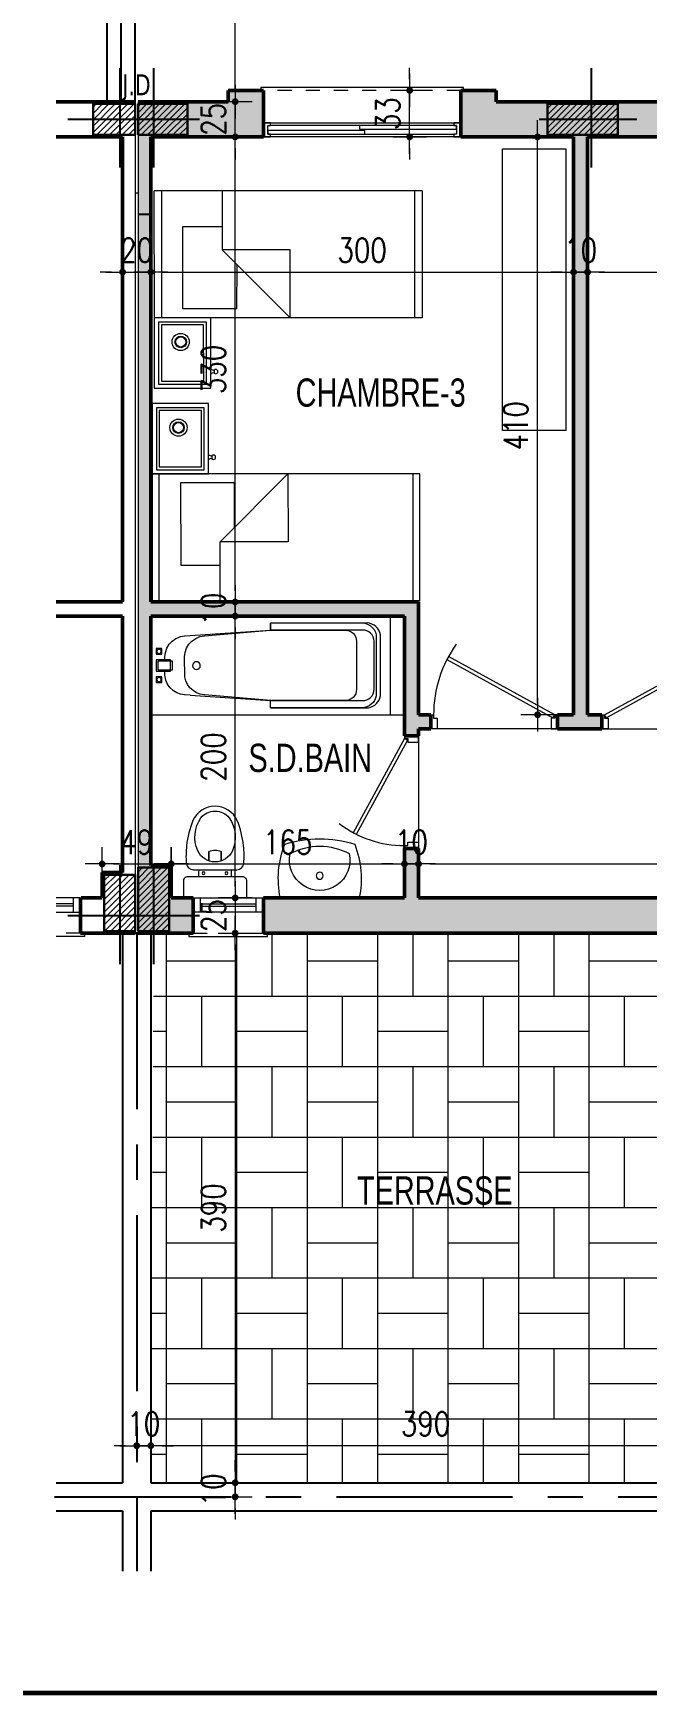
# Model space of a CAD drawing. Header units: millimetres. Extents: x 906 to 2482, y -1313 to -637.
# Drawn here: x 2034.55 to 2038.91, y -1313.44 to -1301.67 of the extents above; entities that cross this region are included whole.
import ezdxf

# ---------------------------------------------------------------- set-up
doc = ezdxf.new("R2010")
doc.units = ezdxf.units.MM
for name, pattern in [('AXES', [2, 1.25, -0.25, 0.25, -0.25]), ('CONTINU', [0]), ('HIDDEN', [0.375, 0.25, -0.125])]:
    doc.linetypes.add(name, pattern=pattern)
doc.layers.get('DEFPOINTS').update_dxf_attribs({"color": 255, "lineweight": 13})
for name, color, linetype, lineweight in [('A-signe', 7, 'Continuous', 9), ('APPUITS', 7, 'Continuous', 18), ('DIM.', 4, 'Continuous', 25), ('Extracteur cuisine 300m3', 7, 'Continuous', 20), ('interrompu', 7, 'HIDDEN', 15), ('MENUISERIE', 7, 'Continuous', 13), ('MUR 0.2', 7, 'Continuous', 20), ('MUR 0.25', 7, 'Continuous', 25), ('MUR 0.5', 7, 'Continuous', 50), ('mur-fort', 7, 'Continuous', 60), ('POTEAUX ARCH', 7, 'Continuous', 30), ('POTEAUX HACHURE', 7, 'Continuous', 15), ('SANITAIRE', 7, 'Continuous', 15), ('TEXTE', 7, 'Continuous', 20)]:
    doc.layers.add(name, color=color, linetype=linetype, lineweight=lineweight)
doc.layers.add('AXE', color=7, linetype='AXES')
doc.layers.add('HATCH', color=7, linetype='Continuous', lineweight=5, true_color=0xbababa)
doc.layers.add('MEUBLE', color=7, linetype='Continuous', lineweight=15, true_color=0x6a4f34)
doc.layers.add('TEINTE 3', color=7, linetype='Continuous', true_color=0x175aab)
doc.styles.add('atef', font='romans.shx', dxfattribs={"width": 0.8})
doc.styles.add('COTE', font='verdana.ttf', dxfattribs={"width": 0.7})
doc.styles.add('STYLE4', font='swisscl.ttf')
doc.dimstyles.new('COTEXT', dxfattribs={"dimscale": 0, "dimtxt": 0.17, "dimasz": 0.08, "dimexe": 0.015, "dimexo": 0.015, "dimgap": 0.07, "dimtad": 1, "dimdec": 0, "dimlfac": 100, "dimzin": 0, "dimdsep": 46, "dimtxsty": 'atef', "dimblk": 'SIG2', "dimcen": 0.15, "dimse1": 1, "dimse2": 1, "dimclrd": 256, "dimclre": 6, "dimclrt": 2, "dimadec": 0, "dimazin": 0, "dimtfac": 0.5, "dimtdec": 0, "dimtix": 1, "dimtmove": 2, "dimatfit": 1, "dimldrblk": 'SIG2', "dimfxl": 0.18, "dimtolj": 1, "dimtzin": 0, "dimlwd": 18, "dimarcsym": 0})
pattern_1 = [(45, (915.73102, -412.287676), (-0.0224506403, 0.0224506403), [])]
pattern_2 = [(45, (915.73102, -412.287687), (-0.0224506403, 0.0224506403), [])]

# ---------------------------------------------------------------- blocks, each defined once
blk = doc.blocks.new('A$C4AA77CC6')
at = {"linetype": 'ByBlock'}
for p, q in [((1.123, 2.065), (0, 0.532)), ((1.093, 2.024), (1.819, 1.492)), ((1.849, 1.533), (1.123, 2.065)), ((1.849, 1.533), (0.726, 0)), ((0.57, 1.31), (0.96, 1.025)), ((0.674, 0.636), (0.57, 1.31)), ((0.396, 0.966), (0.171, 0.658)), ((0.653, 0.778), (0.396, 0.966)), ((0.96, 1.025), (0.674, 0.636)), ((0.171, 0.658), (0.643, 0.313)), ((1.011, 0.389), (0.674, 0.636)), ((0, 0.532), (0.726, 0)), ((0.756, 0.041), (0.03, 0.573)), ((0.643, 0.313), (0.808, 0.538))]:
    blk.add_line(p, q, dxfattribs=at)
blk = doc.blocks.new('L.MAIN 56-46')
at = {"layer": 'SANITAIRE', "linetype": 'Continuous'}
blk.add_line((0, 0), (0, 0.56), dxfattribs=at)
blk.add_circle((-0.157, 0.28), 0.025, dxfattribs=at)
for centre, radius, start, end in [((0.39, 0.28), 0.81, 162.1661, 197.8338), ((-0.136, -0.105), 0.679, 78.4082, 111.1055), ((0.079, 0.28), 0.446, 151.9275, 208.0725), ((-0.268, 0.28), 0.215, 257.3196, 102.6804), ((-0.136, 0.66), 0.674, 248.7374, 281.6753)]:
    blk.add_arc(centre, radius, start, end, dxfattribs=at)
blk = doc.blocks.new('BAIGNOIR 0.70-1.70')
at = {"layer": 'SANITAIRE'}
for p, q in [((0.138, 0.279), (0.101, 0.85)), ((0.562, 0.279), (0.6, 0.85))]:
    blk.add_line(p, q, dxfattribs=at)
for points in [[(0, 1.7), (0.7, 1.7), (0.7, 0), (0, 0)], [(0.6, 1.39), (0.595, 1.408), (0.588, 1.423), (0.578, 1.435), (0.566, 1.446), (0.551, 1.454), (0.536, 1.458), (0.52, 1.46), (0.18, 1.46), (0.164, 1.458), (0.149, 1.454), (0.134, 1.446), (0.122, 1.435), (0.112, 1.423), (0.105, 1.408), (0.101, 1.392), (0.101, 0.85), (0.141, 0.38), (0.145, 0.351), (0.155, 0.324), (0.171, 0.3), (0.19, 0.278), (0.214, 0.261), (0.24, 0.249), (0.268, 0.242), (0.41, 0.24), (0.442, 0.244), (0.472, 0.254), (0.5, 0.27), (0.523, 0.292), (0.541, 0.319), (0.554, 0.348), (0.559, 0.38), (0.6, 0.85)], [(0.389, 0.039), (0.309, 0.039), (0.309, 0.139), (0.389, 0.139)], [(0.379, 0.049), (0.319, 0.049), (0.319, 0.153), (0.379, 0.153)], [(0.269, 0.039), (0.229, 0.039), (0.229, 0.079), (0.269, 0.079)], [(0.469, 0.039), (0.429, 0.039), (0.429, 0.079), (0.469, 0.079)]]:
    blk.add_lwpolyline(points, close=True, dxfattribs=at)
for points in [[(0.05, 0.85), (0.05, 1.546, -0.315661), (0.134, 1.63), (0.566, 1.63, -0.356924), (0.651, 1.535), (0.65, 0.85), (0.6, 0.85)], [(0.145, 0.212, 0.002879), (0.146, 0.211), (0.155, 0.185, 0.002875), (0.156, 0.184), (0.17, 0.16, 0.001962), (0.171, 0.159), (0.19, 0.138, 0.167547), (0.281, 0.1), (0.309, 0.1), (0.309, 0.139), (0.389, 0.139), (0.389, 0.1), (0.41, 0.1), (0.442, 0.104), (0.472, 0.114), (0.5, 0.13), (0.523, 0.152), (0.541, 0.178, 0.004777), (0.542, 0.18), (0.552, 0.205, 0.012058), (0.554, 0.212)]]:
    blk.add_lwpolyline(points, format="xyb", dxfattribs=at)
at = {"layer": 'SANITAIRE', "elevation": 0.001}
blk.add_lwpolyline([(0.102, 1.518), (0.106, 1.533), (0.113, 1.548), (0.123, 1.56), (0.135, 1.571), (0.149, 1.579), (0.165, 1.583), (0.181, 1.585), (0.521, 1.585), (0.537, 1.583), (0.552, 1.579), (0.566, 1.571), (0.578, 1.56), (0.588, 1.548), (0.595, 1.533), (0.6, 1.518), (0.6, 0.85), (0.65, 0.85), (0.651, 1.5), (0.649, 1.52), (0.643, 1.539), (0.633, 1.557), (0.62, 1.572), (0.604, 1.585), (0.586, 1.594), (0.566, 1.599), (0.135, 1.599), (0.118, 1.594), (0.101, 1.587), (0.087, 1.577), (0.074, 1.564), (0.064, 1.549), (0.056, 1.533), (0.05, 1.508), (0.05, 0.85), (0.101, 0.85)], close=True, dxfattribs=at)
at = {"layer": 'SANITAIRE'}
for points in [[(0.05, 0.85), (0.101, 0.85)], [(0.138, 0.279), (0.14, 0.245)], [(0.14, 0.245), (0.141, 0.24), (0.145, 0.212)], [(0.554, 0.212), (0.559, 0.24), (0.56, 0.245)], [(0.56, 0.245), (0.562, 0.279)]]:
    blk.add_lwpolyline(points, dxfattribs=at)
for centre, radius in [((0.349, 0.324), 0.0274), ((0.249, 0.059), 0.015), ((0.449, 0.059), 0.015)]:
    blk.add_circle(centre, radius, dxfattribs=at)
blk = doc.blocks.new('CUVETTE -2')
at = {"layer": 'SANITAIRE'}
for p, q in [((0.109, 0.15), (0.109, 0.2)), ((0.341, 0.15), (0.341, 0.2))]:
    blk.add_line(p, q, dxfattribs=at)
at = {"layer": 'SANITAIRE', "flags": 128}
for points in [[(0.068, 0.55, -0.290899), (0.225, 0.65)], [(0.225, 0.615, 0.251168), (0.125, 0.568)], [(0.225, 0.65, -0.290899), (0.382, 0.55)], [(0.325, 0.568, 0.251168), (0.225, 0.615)], [(0.023, 0.37, -0.068521), (0.068, 0.55)], [(0.125, 0.568, 0.259575), (0.102, 0.335)], [(0.348, 0.335, 0.259575), (0.325, 0.568)], [(0.382, 0.55, -0.068521), (0.427, 0.37)], [(0.021, 0.246, -0.05039), (0.023, 0.37)], [(0.427, 0.37, -0.05039), (0.429, 0.246)], [(0.379, 0.2), (0.071, 0.2, -0.39005), (0.021, 0.246)], [(0.102, 0.335, 0.300692), (0.225, 0.256)], [(0.225, 0.256, 0.300692), (0.348, 0.335)], [(0.429, 0.246, -0.39005), (0.379, 0.2)], [(0.45, 0), (0, 0), (0, 0.12, -0.414214), (0.03, 0.15)], [(0.03, 0.15), (0.42, 0.15, -0.414214), (0.45, 0.12)]]:
    blk.add_lwpolyline(points, format="xyb", dxfattribs=at)
at = {"layer": 'SANITAIRE'}
for points in [[(0.182, 0.329), (0.182, 0.329), (0.182, 0.262), (0.182, 0.262)], [(0.268, 0.329), (0.268, 0.329), (0.268, 0.262), (0.268, 0.262)]]:
    blk.add_lwpolyline(points, close=True, dxfattribs=at)
at = {"layer": 'SANITAIRE', "flags": 128}
blk.add_lwpolyline([(0.45, 0.12), (0.45, 0)], dxfattribs=at)
at = {"layer": 'SANITAIRE'}
for centre in [(0.143, 0.175), (0.307, 0.175)]:
    blk.add_circle(centre, 0.00977, dxfattribs=at)
blk.add_arc((0.225, 0.246), 0.0937, 62.6078, 117.3922, dxfattribs=at)
blk = doc.blocks.new('PORTE 0.90')
at = {"layer": 'MENUISERIE'}
for points in [[(-0.786, 0.391), (-0.033, -0.022), (-0.02, 0), (-0.774, 0.413)], [(-0.9, 0), (-0.88, 0), (-0.88, -0.025), (-0.855, -0.025), (-0.855, -0.1), (-0.9, -0.1)], [(0, 0), (-0.02, 0), (-0.02, -0.025), (-0.045, -0.025), (-0.045, -0.1), (0, -0.1)]]:
    blk.add_lwpolyline(points, dxfattribs=at)
blk.add_arc((-0.02, 0), 0.86, 144.3645, 180, dxfattribs=at)
blk = doc.blocks.new('P - 0.80')
at = {"layer": 'MENUISERIE'}
for points in [[(-0.699, 0.341), (-0.033, -0.022), (-0.02, 0), (-0.688, 0.363)], [(-0.8, 0), (-0.78, 0), (-0.78, -0.025), (-0.755, -0.025), (-0.755, -0.1), (-0.8, -0.1)], [(0, 0), (-0.02, 0), (-0.02, -0.025), (-0.045, -0.025), (-0.045, -0.1), (0, -0.1)]]:
    blk.add_lwpolyline(points, dxfattribs=at)
blk.add_arc((-0.02, 0), 0.76, 142.5454, 180, dxfattribs=at)
blk = doc.blocks.new('SIG2')
at = {"layer": 'A-signe'}
for p, q in [((0, 1.5), (0, 0.5)), ((-1.5, 0), (-0.5, 0)), ((-0.5, 0), (0.5, 0)), ((0, 0.5), (0, -0.5)), ((0.5, 0), (1.5, 0)), ((0, -0.5), (0, -1.5))]:
    blk.add_line(p, q, dxfattribs=at)
at = {"layer": 'A-signe', "const_width": 0.3}
blk.add_lwpolyline([(-0.15, 0, 1), (0.15, 0, 1)], format="xyb", close=True, dxfattribs=at)
blk = doc.blocks.new('*D389')
at = {"layer": 'DEFPOINTS', "color": 0, "transparency": 16777216}
for p in [(2035.189, -1302.403), (2035.389, -1302.403), (2035.389, -1303.362)]:
    blk.add_point(p, dxfattribs=at)
at = {"layer": 'DIM.', "lineweight": 18, "transparency": 16777216}
for p, q in [((2035.109, -1303.362), (2035.029, -1303.362)), ((2035.189, -1303.362), (2035.389, -1303.362)), ((2035.469, -1303.362), (2035.549, -1303.362))]:
    blk.add_line(p, q, dxfattribs=at)
at = {"layer": 'DIM.', "lineweight": 18, "transparency": 16777216, "xscale": 0.08, "yscale": 0.08, "zscale": 0.08}
blk.add_blockref('SIG2', (2035.189, -1303.362), dxfattribs=at)
at = {"layer": 'DIM.', "lineweight": 18, "transparency": 16777216, "xscale": 0.08, "yscale": 0.08, "zscale": 0.08, "rotation": 180}
blk.add_blockref('SIG2', (2035.389, -1303.362), dxfattribs=at)
at = {"layer": 'DIM.', "color": 2, "transparency": 16777216, "insert": (2035.289, -1303.207), "char_height": 0.17, "attachment_point": 5, "style": 'atef'}
blk.add_mtext('\\A1;20', dxfattribs=at)
blk = doc.blocks.new('*D390')
at = {"layer": 'DEFPOINTS', "color": 0, "transparency": 16777216}
for p in [(2035.389, -1302.403), (2038.389, -1302.403), (2038.389, -1303.362)]:
    blk.add_point(p, dxfattribs=at)
at = {"layer": 'DIM.', "lineweight": 18, "transparency": 16777216}
blk.add_line((2035.469, -1303.362), (2038.309, -1303.362), dxfattribs=at)
at = {"layer": 'DIM.', "lineweight": 18, "transparency": 16777216, "xscale": 0.08, "yscale": 0.08, "zscale": 0.08, "rotation": 180}
blk.add_blockref('SIG2', (2035.389, -1303.362), dxfattribs=at)
at = {"layer": 'DIM.', "lineweight": 18, "transparency": 16777216, "xscale": 0.08, "yscale": 0.08, "zscale": 0.08}
blk.add_blockref('SIG2', (2038.389, -1303.362), dxfattribs=at)
at = {"layer": 'DIM.', "color": 2, "transparency": 16777216, "insert": (2036.889, -1303.207), "char_height": 0.17, "attachment_point": 5, "style": 'atef'}
blk.add_mtext('\\A1;300', dxfattribs=at)
blk = doc.blocks.new('*D391')
at = {"layer": 'DEFPOINTS', "color": 0, "transparency": 16777216}
for p in [(2038.389, -1302.403), (2038.489, -1302.403), (2038.489, -1303.362)]:
    blk.add_point(p, dxfattribs=at)
at = {"layer": 'DIM.', "lineweight": 18, "transparency": 16777216}
for p, q in [((2038.309, -1303.362), (2038.229, -1303.362)), ((2038.389, -1303.362), (2038.489, -1303.362)), ((2038.569, -1303.362), (2038.649, -1303.362))]:
    blk.add_line(p, q, dxfattribs=at)
at = {"layer": 'DIM.', "lineweight": 18, "transparency": 16777216, "xscale": 0.08, "yscale": 0.08, "zscale": 0.08}
blk.add_blockref('SIG2', (2038.389, -1303.362), dxfattribs=at)
at = {"layer": 'DIM.', "lineweight": 18, "transparency": 16777216, "xscale": 0.08, "yscale": 0.08, "zscale": 0.08, "rotation": 180}
blk.add_blockref('SIG2', (2038.489, -1303.362), dxfattribs=at)
at = {"layer": 'DIM.', "color": 2, "transparency": 16777216, "insert": (2038.439, -1303.207), "char_height": 0.17, "attachment_point": 5, "style": 'atef'}
blk.add_mtext('\\A1;10', dxfattribs=at)
blk = doc.blocks.new('*D392')
at = {"layer": 'DEFPOINTS', "color": 0, "transparency": 16777216}
for p in [(2038.489, -1302.403), (2041.489, -1302.403), (2041.489, -1303.362)]:
    blk.add_point(p, dxfattribs=at)
at = {"layer": 'DIM.', "lineweight": 18, "transparency": 16777216}
blk.add_line((2038.569, -1303.362), (2041.409, -1303.362), dxfattribs=at)
at = {"layer": 'DIM.', "lineweight": 18, "transparency": 16777216, "xscale": 0.08, "yscale": 0.08, "zscale": 0.08, "rotation": 180}
blk.add_blockref('SIG2', (2038.489, -1303.362), dxfattribs=at)
at = {"layer": 'DIM.', "lineweight": 18, "transparency": 16777216, "xscale": 0.08, "yscale": 0.08, "zscale": 0.08}
blk.add_blockref('SIG2', (2041.489, -1303.362), dxfattribs=at)
at = {"layer": 'DIM.', "color": 2, "transparency": 16777216, "insert": (2039.989, -1303.207), "char_height": 0.17, "attachment_point": 5, "style": 'atef'}
blk.add_mtext('\\A1;300', dxfattribs=at)
blk = doc.blocks.new('*D400')
at = {"layer": 'DEFPOINTS', "color": 0, "transparency": 16777216}
for p in [(2035.534, -1307.562), (2035.044, -1307.803), (2035.534, -1307.803)]:
    blk.add_point(p, dxfattribs=at)
at = {"layer": 'DIM.', "lineweight": 18, "transparency": 16777216}
blk.add_line((2035.124, -1307.562), (2035.454, -1307.562), dxfattribs=at)
at = {"layer": 'DIM.', "lineweight": 18, "transparency": 16777216, "xscale": 0.08, "yscale": 0.08, "zscale": 0.08, "rotation": 180}
blk.add_blockref('SIG2', (2035.044, -1307.562), dxfattribs=at)
at = {"layer": 'DIM.', "lineweight": 18, "transparency": 16777216, "xscale": 0.08, "yscale": 0.08, "zscale": 0.08}
blk.add_blockref('SIG2', (2035.534, -1307.562), dxfattribs=at)
at = {"layer": 'DIM.', "color": 2, "transparency": 16777216, "insert": (2035.289, -1307.407), "char_height": 0.17, "attachment_point": 5, "style": 'atef'}
blk.add_mtext('\\A1;49', dxfattribs=at)
blk = doc.blocks.new('*D401')
at = {"layer": 'DEFPOINTS', "color": 0, "transparency": 16777216}
for p in [(2037.189, -1307.562), (2035.534, -1307.803), (2037.189, -1307.803)]:
    blk.add_point(p, dxfattribs=at)
at = {"layer": 'DIM.', "lineweight": 18, "transparency": 16777216}
blk.add_line((2035.614, -1307.562), (2037.109, -1307.562), dxfattribs=at)
at = {"layer": 'DIM.', "lineweight": 18, "transparency": 16777216, "xscale": 0.08, "yscale": 0.08, "zscale": 0.08, "rotation": 180}
blk.add_blockref('SIG2', (2035.534, -1307.562), dxfattribs=at)
at = {"layer": 'DIM.', "lineweight": 18, "transparency": 16777216, "xscale": 0.08, "yscale": 0.08, "zscale": 0.08}
blk.add_blockref('SIG2', (2037.189, -1307.562), dxfattribs=at)
at = {"layer": 'DIM.', "color": 2, "transparency": 16777216, "insert": (2036.361, -1307.407), "char_height": 0.17, "attachment_point": 5, "style": 'atef'}
blk.add_mtext('\\A1;165', dxfattribs=at)
blk = doc.blocks.new('*D402')
at = {"layer": 'DEFPOINTS', "color": 0, "transparency": 16777216}
for p in [(2037.289, -1307.562), (2037.189, -1307.803), (2037.289, -1307.803)]:
    blk.add_point(p, dxfattribs=at)
at = {"layer": 'DIM.', "lineweight": 18, "transparency": 16777216}
for p, q in [((2037.109, -1307.562), (2037.029, -1307.562)), ((2037.189, -1307.562), (2037.289, -1307.562)), ((2037.369, -1307.562), (2037.449, -1307.562))]:
    blk.add_line(p, q, dxfattribs=at)
at = {"layer": 'DIM.', "lineweight": 18, "transparency": 16777216, "xscale": 0.08, "yscale": 0.08, "zscale": 0.08}
blk.add_blockref('SIG2', (2037.189, -1307.562), dxfattribs=at)
at = {"layer": 'DIM.', "lineweight": 18, "transparency": 16777216, "xscale": 0.08, "yscale": 0.08, "zscale": 0.08, "rotation": 180}
blk.add_blockref('SIG2', (2037.289, -1307.562), dxfattribs=at)
at = {"layer": 'DIM.', "color": 2, "transparency": 16777216, "insert": (2037.239, -1307.407), "char_height": 0.17, "attachment_point": 5, "style": 'atef'}
blk.add_mtext('\\A1;10', dxfattribs=at)
blk = doc.blocks.new('*D403')
at = {"layer": 'DEFPOINTS', "color": 0, "transparency": 16777216}
for p in [(2041.489, -1307.562), (2037.289, -1307.803), (2041.489, -1307.803)]:
    blk.add_point(p, dxfattribs=at)
at = {"layer": 'DIM.', "lineweight": 18, "transparency": 16777216}
blk.add_line((2037.369, -1307.562), (2041.409, -1307.562), dxfattribs=at)
at = {"layer": 'DIM.', "lineweight": 18, "transparency": 16777216, "xscale": 0.08, "yscale": 0.08, "zscale": 0.08, "rotation": 180}
blk.add_blockref('SIG2', (2037.289, -1307.562), dxfattribs=at)
at = {"layer": 'DIM.', "lineweight": 18, "transparency": 16777216, "xscale": 0.08, "yscale": 0.08, "zscale": 0.08}
blk.add_blockref('SIG2', (2041.489, -1307.562), dxfattribs=at)
at = {"layer": 'DIM.', "color": 2, "transparency": 16777216, "insert": (2039.389, -1307.407), "char_height": 0.17, "attachment_point": 5, "style": 'atef'}
blk.add_mtext('\\A1;420', dxfattribs=at)
blk = doc.blocks.new('*D410')
at = {"layer": 'DEFPOINTS', "color": 0, "transparency": 16777216}
for p in [(2035.389, -1305.803), (2035.988, -1305.803), (2035.939, -1307.803)]:
    blk.add_point(p, dxfattribs=at)
at = {"layer": 'DIM.', "lineweight": 18, "transparency": 16777216}
blk.add_line((2035.988, -1307.723), (2035.988, -1305.883), dxfattribs=at)
at = {"layer": 'DIM.', "lineweight": 18, "transparency": 16777216, "xscale": 0.08, "yscale": 0.08, "zscale": 0.08}
for p, rotation in [((2035.988, -1305.803), 90), ((2035.988, -1307.803), 270)]:
    blk.add_blockref('SIG2', p, dxfattribs=dict(at, rotation=rotation))
at = {"layer": 'DIM.', "color": 2, "transparency": 16777216, "insert": (2035.833, -1306.803), "char_height": 0.17, "attachment_point": 5, "rotation": 90, "style": 'atef'}
blk.add_mtext('\\A1;200', dxfattribs=at)
blk = doc.blocks.new('*D411')
at = {"layer": 'DEFPOINTS', "color": 0, "transparency": 16777216}
for p in [(2035.389, -1305.703), (2035.988, -1305.703), (2035.389, -1305.803)]:
    blk.add_point(p, dxfattribs=at)
at = {"layer": 'DIM.', "lineweight": 18, "transparency": 16777216}
for p, q in [((2035.988, -1305.623), (2035.988, -1305.543)), ((2035.988, -1305.803), (2035.988, -1305.703)), ((2035.988, -1305.883), (2035.988, -1305.963))]:
    blk.add_line(p, q, dxfattribs=at)
at = {"layer": 'DIM.', "lineweight": 18, "transparency": 16777216, "xscale": 0.08, "yscale": 0.08, "zscale": 0.08}
for p, rotation in [((2035.988, -1305.703), 270), ((2035.988, -1305.803), 90)]:
    blk.add_blockref('SIG2', p, dxfattribs=dict(at, rotation=rotation))
at = {"layer": 'DIM.', "color": 2, "transparency": 16777216, "insert": (2035.833, -1305.753), "char_height": 0.17, "attachment_point": 5, "rotation": 90, "style": 'atef'}
blk.add_mtext('\\A1;10', dxfattribs=at)
blk = doc.blocks.new('*D412')
at = {"layer": 'DEFPOINTS', "color": 0, "transparency": 16777216}
for p in [(2035.698, -1302.403), (2035.988, -1302.403), (2035.389, -1305.703)]:
    blk.add_point(p, dxfattribs=at)
at = {"layer": 'DIM.', "lineweight": 18, "transparency": 16777216}
blk.add_line((2035.988, -1305.623), (2035.988, -1302.483), dxfattribs=at)
at = {"layer": 'DIM.', "lineweight": 18, "transparency": 16777216, "xscale": 0.08, "yscale": 0.08, "zscale": 0.08}
for p, rotation in [((2035.988, -1302.403), 90), ((2035.988, -1305.703), 270)]:
    blk.add_blockref('SIG2', p, dxfattribs=dict(at, rotation=rotation))
at = {"layer": 'DIM.', "color": 2, "transparency": 16777216, "insert": (2035.833, -1304.053), "char_height": 0.17, "attachment_point": 5, "rotation": 90, "style": 'atef'}
blk.add_mtext('\\A1;330', dxfattribs=at)
blk = doc.blocks.new('*D413')
at = {"layer": 'DEFPOINTS', "color": 0, "transparency": 16777216}
for p in [(2035.698, -1302.153), (2035.988, -1302.153), (2035.698, -1302.403)]:
    blk.add_point(p, dxfattribs=at)
at = {"layer": 'DIM.', "lineweight": 18, "transparency": 16777216}
for p, q in [((2035.988, -1302.073), (2035.988, -1301.993)), ((2035.988, -1302.403), (2035.988, -1302.153)), ((2035.988, -1302.483), (2035.988, -1302.563))]:
    blk.add_line(p, q, dxfattribs=at)
at = {"layer": 'DIM.', "lineweight": 18, "transparency": 16777216, "xscale": 0.08, "yscale": 0.08, "zscale": 0.08}
for p, rotation in [((2035.988, -1302.153), 270), ((2035.988, -1302.403), 90)]:
    blk.add_blockref('SIG2', p, dxfattribs=dict(at, rotation=rotation))
at = {"layer": 'DIM.', "color": 2, "transparency": 16777216, "insert": (2035.833, -1302.278), "char_height": 0.17, "attachment_point": 5, "rotation": 90, "style": 'atef'}
blk.add_mtext('\\A1;25', dxfattribs=at)
blk = doc.blocks.new('*D417')
at = {"layer": 'DEFPOINTS', "color": 0, "transparency": 16777216}
for p in [(2037.226, -1302.073), (2037.3, -1302.073), (2037.3, -1302.403)]:
    blk.add_point(p, dxfattribs=at)
at = {"layer": 'DIM.', "lineweight": 18, "transparency": 16777216}
for p, q in [((2037.226, -1301.993), (2037.226, -1301.913)), ((2037.226, -1302.403), (2037.226, -1302.073)), ((2037.226, -1302.483), (2037.226, -1302.563))]:
    blk.add_line(p, q, dxfattribs=at)
at = {"layer": 'DIM.', "lineweight": 18, "transparency": 16777216, "xscale": 0.08, "yscale": 0.08, "zscale": 0.08}
for p, rotation in [((2037.226, -1302.073), 270), ((2037.226, -1302.403), 90)]:
    blk.add_blockref('SIG2', p, dxfattribs=dict(at, rotation=rotation))
at = {"layer": 'DIM.', "color": 2, "transparency": 16777216, "insert": (2037.071, -1302.238), "char_height": 0.17, "attachment_point": 5, "rotation": 90, "style": 'atef'}
blk.add_mtext('\\A1;33', dxfattribs=at)
blk = doc.blocks.new('*D424')
at = {"layer": 'DEFPOINTS', "color": 0, "transparency": 16777216}
for p in [(2038.134, -1302.403), (2038.389, -1302.403), (2038.389, -1306.503)]:
    blk.add_point(p, dxfattribs=at)
at = {"layer": 'DIM.', "lineweight": 18, "transparency": 16777216}
blk.add_line((2038.134, -1306.423), (2038.134, -1302.483), dxfattribs=at)
at = {"layer": 'DIM.', "lineweight": 18, "transparency": 16777216, "xscale": 0.08, "yscale": 0.08, "zscale": 0.08}
for p, rotation in [((2038.134, -1302.403), 90), ((2038.134, -1306.503), 270)]:
    blk.add_blockref('SIG2', p, dxfattribs=dict(at, rotation=rotation))
at = {"layer": 'DIM.', "color": 2, "transparency": 16777216, "insert": (2037.979, -1304.453), "char_height": 0.17, "attachment_point": 5, "rotation": 90, "style": 'atef'}
blk.add_mtext('\\A1;410', dxfattribs=at)
blk = doc.blocks.new('A$C209961D1')
at = {"linetype": 'ByBlock'}
for p, q in [((0.236, 0.618), (0, 0.295)), ((0.64, 0.323), (0.236, 0.618)), ((0.243, 0.576), (0.042, 0.302)), ((0.247, 0.548), (0.07, 0.306)), ((0.598, 0.316), (0.243, 0.576)), ((0.57, 0.312), (0.247, 0.548)), ((0.55, 0.419), (0.568, 0.406)), ((0, 0.295), (0.403, 0)), ((0.042, 0.302), (0.397, 0.042)), ((0.07, 0.306), (0.393, 0.07)), ((0.393, 0.07), (0.57, 0.312)), ((0.397, 0.042), (0.598, 0.316)), ((0.403, 0), (0.64, 0.323))]:
    blk.add_line(p, q, dxfattribs=at)
for radius in [0.061, 0.041, 0.036]:
    blk.add_circle((0.249, 0.345), radius, dxfattribs=at)
for centre, radius, start, end in [((0.529, 0.426), 0.0216, 269.7237, 342.5351), ((0.565, 0.421), 0.0157, 280.3371, 187.2282), ((0.58, 0.388), 0.0216, 125.0302, 197.8416)]:
    blk.add_arc(centre, radius, start, end, dxfattribs=at)
blk = doc.blocks.new('*D381')
at = {"layer": 'DEFPOINTS', "color": 0, "transparency": 16777216}
for p in [(2035.389, -1311.69), (2035.389, -1311.953), (2039.289, -1311.953)]:
    blk.add_point(p, dxfattribs=at)
at = {"layer": 'DIM.', "lineweight": 18, "transparency": 16777216}
blk.add_line((2039.209, -1311.69), (2035.469, -1311.69), dxfattribs=at)
at = {"layer": 'DIM.', "lineweight": 18, "transparency": 16777216, "xscale": 0.08, "yscale": 0.08, "zscale": 0.08, "rotation": 180}
blk.add_blockref('SIG2', (2035.389, -1311.69), dxfattribs=at)
at = {"layer": 'DIM.', "lineweight": 18, "transparency": 16777216, "xscale": 0.08, "yscale": 0.08, "zscale": 0.08}
blk.add_blockref('SIG2', (2039.289, -1311.69), dxfattribs=at)
at = {"layer": 'DIM.', "color": 2, "transparency": 16777216, "insert": (2037.339, -1311.535), "char_height": 0.17, "attachment_point": 5, "style": 'atef'}
blk.add_mtext('\\A1;390', dxfattribs=at)
blk = doc.blocks.new('*D382')
at = {"layer": 'DEFPOINTS', "color": 0, "transparency": 16777216}
for p in [(2035.289, -1311.69), (2035.389, -1311.953), (2035.289, -1312.053)]:
    blk.add_point(p, dxfattribs=at)
at = {"layer": 'DIM.', "lineweight": 18, "transparency": 16777216}
for p, q in [((2035.209, -1311.69), (2035.129, -1311.69)), ((2035.389, -1311.69), (2035.289, -1311.69)), ((2035.469, -1311.69), (2035.549, -1311.69))]:
    blk.add_line(p, q, dxfattribs=at)
at = {"layer": 'DIM.', "lineweight": 18, "transparency": 16777216, "xscale": 0.08, "yscale": 0.08, "zscale": 0.08}
blk.add_blockref('SIG2', (2035.289, -1311.69), dxfattribs=at)
at = {"layer": 'DIM.', "lineweight": 18, "transparency": 16777216, "xscale": 0.08, "yscale": 0.08, "zscale": 0.08, "rotation": 180}
blk.add_blockref('SIG2', (2035.389, -1311.69), dxfattribs=at)
at = {"layer": 'DIM.', "color": 2, "transparency": 16777216, "insert": (2035.339, -1311.535), "char_height": 0.17, "attachment_point": 5, "style": 'atef'}
blk.add_mtext('\\A1;10', dxfattribs=at)
blk = doc.blocks.new('*D383')
at = {"layer": 'DEFPOINTS', "color": 0, "transparency": 16777216}
for p in [(2035.534, -1307.803), (2035.534, -1308.053), (2035.988, -1308.053)]:
    blk.add_point(p, dxfattribs=at)
at = {"layer": 'DIM.', "lineweight": 18, "transparency": 16777216}
for p, q in [((2035.988, -1307.723), (2035.988, -1307.643)), ((2035.988, -1307.803), (2035.988, -1308.053)), ((2035.988, -1308.133), (2035.988, -1308.213))]:
    blk.add_line(p, q, dxfattribs=at)
at = {"layer": 'DIM.', "lineweight": 18, "transparency": 16777216, "xscale": 0.08, "yscale": 0.08, "zscale": 0.08}
for p, rotation in [((2035.988, -1307.803), 270), ((2035.988, -1308.053), 90)]:
    blk.add_blockref('SIG2', p, dxfattribs=dict(at, rotation=rotation))
at = {"layer": 'DIM.', "color": 2, "transparency": 16777216, "insert": (2035.833, -1307.928), "char_height": 0.17, "attachment_point": 5, "rotation": 90, "style": 'atef'}
blk.add_mtext('\\A1;25', dxfattribs=at)
blk = doc.blocks.new('*D384')
at = {"layer": 'DEFPOINTS', "color": 0, "transparency": 16777216}
for p in [(2035.534, -1308.053), (2035.389, -1311.953), (2035.988, -1311.953)]:
    blk.add_point(p, dxfattribs=at)
at = {"layer": 'DIM.', "lineweight": 18, "transparency": 16777216}
blk.add_line((2035.988, -1308.133), (2035.988, -1311.873), dxfattribs=at)
at = {"layer": 'DIM.', "lineweight": 18, "transparency": 16777216, "xscale": 0.08, "yscale": 0.08, "zscale": 0.08}
for p, rotation in [((2035.988, -1308.053), 90), ((2035.988, -1311.953), 270)]:
    blk.add_blockref('SIG2', p, dxfattribs=dict(at, rotation=rotation))
at = {"layer": 'DIM.', "color": 2, "transparency": 16777216, "insert": (2035.833, -1310.003), "char_height": 0.17, "attachment_point": 5, "rotation": 90, "style": 'atef'}
blk.add_mtext('\\A1;390', dxfattribs=at)
blk = doc.blocks.new('*D367')
at = {"layer": 'DEFPOINTS', "color": 0, "transparency": 16777216}
for p in [(2035.389, -1311.953), (2035.289, -1312.053), (2035.988, -1312.053)]:
    blk.add_point(p, dxfattribs=at)
at = {"layer": 'DIM.', "lineweight": 18, "transparency": 16777216}
for p, q in [((2035.988, -1311.873), (2035.988, -1311.793)), ((2035.988, -1311.953), (2035.988, -1312.053)), ((2035.988, -1312.133), (2035.988, -1312.213))]:
    blk.add_line(p, q, dxfattribs=at)
at = {"layer": 'DIM.', "lineweight": 18, "transparency": 16777216, "xscale": 0.08, "yscale": 0.08, "zscale": 0.08}
for p, rotation in [((2035.988, -1311.953), 270), ((2035.988, -1312.053), 90)]:
    blk.add_blockref('SIG2', p, dxfattribs=dict(at, rotation=rotation))
at = {"layer": 'DIM.', "color": 2, "transparency": 16777216, "insert": (2035.833, -1312.003), "char_height": 0.17, "attachment_point": 5, "rotation": 90, "style": 'atef'}
blk.add_mtext('\\A1;10', dxfattribs=at)
blk = doc.blocks.new('*D388')
at = {"layer": 'DEFPOINTS', "color": 0, "transparency": 16777216}
for p in [(2035.297, -1293.619), (2035.988, -1293.619), (2035.698, -1302.153)]:
    blk.add_point(p, dxfattribs=at)
at = {"layer": 'DIM.', "lineweight": 18, "transparency": 16777216}
blk.add_line((2035.988, -1302.073), (2035.988, -1293.699), dxfattribs=at)
at = {"layer": 'DIM.', "lineweight": 18, "transparency": 16777216, "xscale": 0.08, "yscale": 0.08, "zscale": 0.08}
for p, rotation in [((2035.988, -1293.619), 90), ((2035.988, -1302.153), 270)]:
    blk.add_blockref('SIG2', p, dxfattribs=dict(at, rotation=rotation))
at = {"layer": 'DIM.', "color": 2, "transparency": 16777216, "insert": (2035.833, -1297.886), "char_height": 0.17, "attachment_point": 5, "rotation": 90, "style": 'atef'}
blk.add_mtext('\\A1;853', dxfattribs=at)

msp = doc.modelspace()

# ---------------------------------------------------------------- hatches: boundary and pattern name
at = {"layer": 'HATCH'}
h = msp.add_hatch(dxfattribs=at)
h.set_pattern_fill('164', pattern_type=2)
h.set_pattern_definition([(0, (0, 0), (0.5, 0.5), []), (0, (0, 0.25), (0.5, 0.5), [0.5, -0.5]), (90, (0, 0), (-0.5, 0.5), []), (90, (0.25, 0.5), (-0.5, 0.5), [0.5, -0.5])])
h.paths.add_polyline_path([(2039.199, -1309.433), (2039.219, -1309.203), (2039.289, -1309.203), (2039.289, -1308.053), (2036.217, -1308.053), (2036.217, -1308.076), (2035.659, -1308.076), (2035.659, -1308.053), (2035.409, -1308.053), (2035.409, -1308.273), (2035.389, -1311.953), (2039.269, -1311.953), (2039.269, -1310.933), (2039.289, -1310.703), (2039.219, -1310.703), (2039.219, -1310.473), (2039.199, -1310.473)])
at = {"layer": 'POTEAUX HACHURE'}
h = msp.add_hatch(dxfattribs=at)
h.set_pattern_fill('ANSI31', color=256, scale=0.01)
h.set_pattern_definition(pattern_1)
h.paths.add_polyline_path([(2035.279, -1302.389), (2034.979, -1302.389), (2034.979, -1302.169), (2035.279, -1302.169)])
h = msp.add_hatch(dxfattribs=at)
h.set_pattern_fill('ANSI31', color=256, scale=0.01)
h.set_pattern_definition(pattern_2)
h.paths.add_polyline_path([(2035.299, -1302.389), (2035.649, -1302.389), (2035.649, -1302.169), (2035.299, -1302.169)])
h = msp.add_hatch(dxfattribs=at)
h.set_pattern_fill('ANSI31', color=256, scale=0.01)
h.set_pattern_definition(pattern_2)
h.paths.add_polyline_path([(2038.704, -1302.388), (2038.204, -1302.388), (2038.204, -1302.168), (2038.704, -1302.168)])
h = msp.add_hatch(dxfattribs=at)
h.set_pattern_fill('ANSI31', color=256, scale=0.01)
h.set_pattern_definition(pattern_1)
h.paths.add_polyline_path([(2035.279, -1308.038), (2035.059, -1308.038), (2035.059, -1307.638), (2035.279, -1307.638)])
h = msp.add_hatch(dxfattribs=at)
h.set_pattern_fill('ANSI31', color=256, scale=0.01)
h.set_pattern_definition(pattern_1)
h.paths.add_polyline_path([(2035.299, -1308.038), (2035.519, -1308.038), (2035.519, -1307.588), (2035.299, -1307.588)])
at = {"layer": 'TEINTE 3', "linetype": 'CONTINU'}
h = msp.add_hatch(color=256, dxfattribs=at)
h.dxf.hatch_style = 1
h.paths.add_polyline_path([(2036.189, -1302.073), (2035.939, -1302.073), (2035.939, -1302.153), (2035.939, -1302.153), (2035.299, -1302.153), (2035.299, -1308.053), (2035.689, -1308.053), (2035.689, -1307.803), (2035.534, -1307.803), (2035.534, -1307.573), (2035.389, -1307.573), (2035.389, -1305.803), (2037.189, -1305.803), (2037.189, -1306.652), (2037.289, -1306.652), (2037.289, -1306.603), (2037.376, -1306.603), (2037.376, -1306.503), (2037.289, -1306.503), (2037.289, -1305.703), (2035.389, -1305.703), (2035.389, -1302.403), (2036.189, -1302.403)])
h = msp.add_hatch(color=256, dxfattribs=at)
h.dxf.hatch_style = 1
h.paths.add_polyline_path([(2039.289, -1302.073), (2039.039, -1302.073), (2039.039, -1302.153), (2037.839, -1302.153), (2037.839, -1302.073), (2037.589, -1302.073), (2037.589, -1302.403), (2038.389, -1302.403), (2038.389, -1306.503), (2038.276, -1306.503), (2038.276, -1306.603), (2038.589, -1306.603), (2038.589, -1306.503), (2038.489, -1306.503), (2038.489, -1302.403), (2039.289, -1302.403)])
h = msp.add_hatch(color=256, dxfattribs=at)
h.dxf.hatch_style = 1
h.paths.add_polyline_path([(2039.539, -1307.903), (2040.294, -1307.903), (2040.294, -1307.803), (2037.289, -1307.803), (2037.289, -1307.452), (2037.189, -1307.452), (2037.189, -1307.803), (2036.189, -1307.803), (2036.189, -1308.053), (2039.289, -1308.053), (2039.289, -1309.203), (2039.219, -1309.203), (2039.219, -1309.453), (2039.539, -1309.453)])

# ---------------------------------------------------------------- linework, layer by layer
at = {"layer": 'APPUITS'}
for points in [[(2037.609, -1302.073), (2037.609, -1302.053), (2036.169, -1302.053), (2036.169, -1302.073)], [(2034.919, -1308.053), (2034.919, -1308.076), (2034.717, -1308.076)], [(2035.659, -1308.053), (2035.659, -1308.076), (2036.217, -1308.076), (2036.217, -1308.053)]]:
    msp.add_lwpolyline(points, dxfattribs=at)
at = {"layer": 'AXE'}
for p, q in [((2035.179, -1302.153), (2035.179, -1293.618)), ((2035.169, -1301.916), (2035.169, -1302.619)), ((2035.409, -1301.916), (2035.409, -1302.619)), ((2038.514, -1301.916), (2038.514, -1302.619)), ((2034.801, -1302.278), (2035.494, -1302.278)), ((2035.041, -1302.278), (2035.734, -1302.278)), ((2038.145, -1302.278), (2038.839, -1302.278)), ((2035.169, -1307.57), (2035.169, -1308.273)), ((2035.409, -1307.57), (2035.409, -1308.273)), ((2034.801, -1307.928), (2035.494, -1307.928)), ((2035.041, -1307.928), (2035.734, -1307.928)), ((2035.289, -1308.053), (2035.289, -1312.581)), ((2034.706, -1312.053), (2039.289, -1312.053))]:
    msp.add_line(p, q, dxfattribs=at)
at = {"layer": 'DIM.'}
msp.add_line((2035.389, -1302.953), (2035.299, -1302.953), dxfattribs=at)
at = {"layer": 'interrompu', "ltscale": 0.2}
for p, q in [((2037.589, -1302.073), (2036.189, -1302.073)), ((2034.889, -1308.053), (2034.717, -1308.053)), ((2035.689, -1308.053), (2036.189, -1308.053))]:
    msp.add_line(p, q, dxfattribs=at)
at = {"layer": 'MENUISERIE'}
for p, q in [((2036.189, -1302.303), (2037.589, -1302.303)), ((2037.539, -1302.323), (2036.239, -1302.323)), ((2037.589, -1302.403), (2036.189, -1302.403)), ((2036.239, -1302.383), (2037.539, -1302.383)), ((2037.289, -1306.652), (2037.289, -1307.452)), ((2038.276, -1306.603), (2037.376, -1306.603)), ((2038.589, -1306.603), (2039.489, -1306.603)), ((2034.889, -1307.803), (2034.717, -1307.803)), ((2034.839, -1307.846), (2034.717, -1307.846)), ((2034.839, -1307.861), (2034.717, -1307.861)), ((2034.839, -1307.803), (2034.839, -1307.903)), ((2035.689, -1307.803), (2036.189, -1307.803)), ((2035.739, -1307.803), (2035.739, -1307.903)), ((2035.739, -1307.846), (2036.137, -1307.846)), ((2035.739, -1307.861), (2036.137, -1307.861)), ((2036.137, -1307.903), (2036.137, -1307.803)), ((2034.717, -1307.903), (2034.889, -1307.903)), ((2036.186, -1307.903), (2035.689, -1307.903))]:
    msp.add_line(p, q, dxfattribs=at)
at = {"layer": 'MENUISERIE', "extrusion": (0, 0, -1)}
for points in [[(-2036.189, -1302.303), (-2036.189, -1302.403), (-2036.239, -1302.403), (-2036.239, -1302.383), (-2036.219, -1302.383), (-2036.219, -1302.323), (-2036.239, -1302.323), (-2036.239, -1302.303), (-2036.239, -1302.303)], [(-2036.219, -1302.358), (-2036.219, -1302.383), (-2036.909, -1302.383), (-2036.909, -1302.358), (-2036.909, -1302.358)], [(-2036.869, -1302.323), (-2036.869, -1302.348), (-2037.559, -1302.348), (-2037.559, -1302.323), (-2037.559, -1302.323)], [(-2037.589, -1302.303), (-2037.539, -1302.303), (-2037.539, -1302.323), (-2037.559, -1302.323), (-2037.559, -1302.383), (-2037.539, -1302.383), (-2037.539, -1302.403), (-2037.589, -1302.403), (-2037.589, -1302.403)]]:
    msp.add_lwpolyline(points, close=True, dxfattribs=at)
at = {"layer": 'MEUBLE'}
msp.add_line((2035.299, -1302.801), (2035.279, -1302.801), dxfattribs=at)
msp.add_lwpolyline([(2037.884, -1302.487), (2038.334, -1302.487), (2038.334, -1304.487), (2037.884, -1304.487)], close=True, dxfattribs=at)
at = {"layer": 'MUR 0.2'}
for p, q in [((2035.279, -1302.153), (2035.279, -1308.053)), ((2035.299, -1302.153), (2035.299, -1308.053))]:
    msp.add_line(p, q, dxfattribs=at)
at = {"layer": 'MUR 0.25'}
for p, q in [((2035.279, -1302.153), (2035.279, -1293.619)), ((2035.079, -1302.153), (2035.079, -1293.817)), ((2035.079, -1302.153), (2035.079, -1297.26)), ((2035.279, -1302.153), (2035.279, -1297.26))]:
    msp.add_line(p, q, dxfattribs=at)
at = {"layer": 'MUR 0.25', "linetype": 'Continuous'}
for p, q in [((2035.189, -1308.053), (2035.189, -1311.953)), ((2035.299, -1308.053), (2035.279, -1308.053)), ((2035.389, -1308.053), (2035.389, -1311.953)), ((2034.717, -1311.953), (2035.189, -1311.953)), ((2035.389, -1311.953), (2039.289, -1311.953)), ((2034.717, -1312.153), (2035.189, -1312.153)), ((2035.189, -1312.153), (2035.189, -1312.58)), ((2035.389, -1312.153), (2039.289, -1312.153)), ((2035.389, -1312.153), (2035.389, -1312.58))]:
    msp.add_line(p, q, dxfattribs=at)
at = {"layer": 'MUR 0.5'}
for p, q in [((2035.939, -1302.153), (2035.939, -1302.073)), ((2035.939, -1302.073), (2036.189, -1302.073)), ((2036.189, -1302.073), (2036.189, -1302.403)), ((2037.589, -1302.403), (2037.589, -1302.073)), ((2037.589, -1302.073), (2037.839, -1302.073)), ((2037.839, -1302.073), (2037.839, -1302.153)), ((2034.717, -1302.153), (2035.279, -1302.153)), ((2035.279, -1302.153), (2034.889, -1302.153)), ((2035.939, -1302.153), (2035.299, -1302.153)), ((2039.039, -1302.153), (2037.839, -1302.153)), ((2035.189, -1302.403), (2034.717, -1302.403)), ((2035.189, -1302.403), (2035.189, -1305.703)), ((2035.389, -1302.403), (2035.389, -1305.703)), ((2036.189, -1302.403), (2035.389, -1302.403)), ((2038.389, -1302.403), (2037.589, -1302.403)), ((2038.389, -1302.403), (2038.389, -1306.503)), ((2038.489, -1302.403), (2038.489, -1306.503)), ((2039.289, -1302.403), (2038.489, -1302.403)), ((2035.189, -1305.703), (2034.717, -1305.703)), ((2037.289, -1305.703), (2035.389, -1305.703)), ((2037.289, -1305.703), (2037.289, -1306.503)), ((2035.189, -1305.803), (2034.717, -1305.803)), ((2035.189, -1305.803), (2035.189, -1307.623)), ((2035.389, -1305.803), (2035.389, -1307.573)), ((2037.189, -1305.803), (2035.389, -1305.803)), ((2037.189, -1305.803), (2037.189, -1306.652)), ((2037.289, -1306.503), (2037.376, -1306.503)), ((2037.376, -1306.503), (2037.376, -1306.603)), ((2038.276, -1306.503), (2038.389, -1306.503)), ((2038.276, -1306.503), (2038.276, -1306.603)), ((2038.489, -1306.503), (2038.589, -1306.503)), ((2038.589, -1306.503), (2038.589, -1306.603)), ((2037.189, -1306.652), (2037.289, -1306.652)), ((2037.289, -1306.603), (2037.289, -1306.652)), ((2037.289, -1306.603), (2037.376, -1306.603)), ((2038.276, -1306.603), (2038.589, -1306.603)), ((2037.189, -1307.452), (2037.189, -1307.803)), ((2037.189, -1307.452), (2037.289, -1307.452)), ((2037.289, -1307.452), (2037.289, -1307.803)), ((2035.189, -1307.623), (2035.044, -1307.623)), ((2035.044, -1307.623), (2035.044, -1307.803)), ((2035.389, -1307.573), (2035.534, -1307.573)), ((2035.534, -1307.573), (2035.534, -1307.803)), ((2034.889, -1307.803), (2034.889, -1308.053)), ((2035.044, -1307.803), (2034.894, -1307.803)), ((2035.689, -1307.803), (2035.534, -1307.803)), ((2035.689, -1307.803), (2035.689, -1308.053)), ((2037.189, -1307.803), (2036.189, -1307.803)), ((2036.189, -1307.803), (2036.189, -1308.053)), ((2040.294, -1307.803), (2037.289, -1307.803)), ((2035.279, -1308.053), (2034.889, -1308.053)), ((2035.689, -1308.053), (2035.299, -1308.053)), ((2039.289, -1308.053), (2036.189, -1308.053))]:
    msp.add_line(p, q, dxfattribs=at)
at = {"layer": 'mur-fort'}
msp.add_lwpolyline([(2027.836, -1292.545), (2027.836, -1313.443), (2058.023, -1313.443), (2058.023, -1292.545)], close=True, dxfattribs=at)
msp.add_lwpolyline([(2051.85, -1292.545), (2027.836, -1292.545), (2027.836, -1313.443), (2051.85, -1313.443), (2051.85, -1296.751)], dxfattribs=at)
at = {"layer": 'POTEAUX ARCH'}
for points in [[(2035.279, -1302.389), (2034.979, -1302.389), (2034.979, -1302.169), (2035.279, -1302.169)], [(2035.299, -1302.389), (2035.649, -1302.389), (2035.649, -1302.169), (2035.299, -1302.169)], [(2038.704, -1302.388), (2038.204, -1302.388), (2038.204, -1302.168), (2038.704, -1302.168)], [(2035.279, -1308.038), (2035.059, -1308.038), (2035.059, -1307.638), (2035.279, -1307.638)], [(2035.299, -1308.038), (2035.519, -1308.038), (2035.519, -1307.588), (2035.299, -1307.588)]]:
    msp.add_lwpolyline(points, close=True, dxfattribs=at)
at = {"layer": 'SANITAIRE'}
msp.add_line((2037.089, -1306.503), (2037.189, -1306.503), dxfattribs=at)

# ---------------------------------------------------------------- block references
at = {"layer": 'MENUISERIE'}
msp.add_blockref('PORTE 0.90', (2038.276, -1306.503), dxfattribs=at)
at = {"layer": 'MENUISERIE', "xscale": -1}
msp.add_blockref('PORTE 0.90', (2038.589, -1306.503), dxfattribs=at)
at = {"layer": 'MENUISERIE', "rotation": 90.00000000000001}
msp.add_blockref('P - 0.80', (2037.189, -1306.652), dxfattribs=at)
at = {"layer": 'MEUBLE', "xscale": -1, "rotation": 233.7826317551634}
msp.add_blockref('A$C4AA77CC6', (2034.985, -1303.372), dxfattribs=at)
at = {"layer": 'MEUBLE'}
for name, p, rotation in [('A$C209961D1', (2035.176, -1303.861), 306.2173682448436), ('A$C4AA77CC6', (2034.969, -1305.108), 306.2173682448366), ('A$C209961D1', (2035.16, -1304.469), 306.2173682448436)]:
    msp.add_blockref(name, p, dxfattribs=dict(at, rotation=rotation))
at = {"layer": 'SANITAIRE', "xscale": -1}
for name, p, rotation in [('BAIGNOIR 0.70-1.70', (2035.389, -1306.503), 270), ('L.MAIN 56-46', (2036.868, -1307.803), 90)]:
    msp.add_blockref(name, p, dxfattribs=dict(at, rotation=rotation))
msp.add_blockref('CUVETTE -2', (2036.07, -1307.803), dxfattribs=at)

# ---------------------------------------------------------------- texts
at = {"layer": 'Extracteur cuisine 300m3', "lineweight": 25, "style": 'COTE', "width": 0.7}
msp.add_text('J.D', height=0.15, dxfattribs=at).set_placement((2035.188, -1302.108, 0))
at = {"layer": 'TEXTE', "color": 7, "style": 'STYLE4'}
for s, p in [('CHAMBRE-3', (2036.417, -1304.317)), ('TERRASSE', (2036.852, -1309.979))]:
    msp.add_text(s, height=0.2, dxfattribs=at).set_placement(p)
at = {"layer": 'TEXTE', "color": 7, "insert": (2036.082, -1306.709), "char_height": 0.2, "width": 0.80802, "attachment_point": 1, "style": 'STYLE4'}
msp.add_mtext('S.D.BAIN', dxfattribs=at)

# ---------------------------------------------------------------- dimensions: what is measured, and where the dimension line sits
at = {"layer": 'DIM.'}
for base, p1, p2, picture, middle in [((2035.988, -1293.619), (2035.698, -1302.153), (2035.297, -1293.619), '*D388', (2035.833, -1297.886)), ((2035.988, -1302.153), (2035.698, -1302.403), (2035.698, -1302.153), '*D413', (2035.833, -1302.278)), ((2037.226, -1302.073), (2037.3, -1302.403), (2037.3, -1302.073), '*D417', (2037.071, -1302.238)), ((2035.988, -1302.403), (2035.389, -1305.703), (2035.698, -1302.403), '*D412', (2035.833, -1304.053)), ((2038.134, -1302.403), (2038.389, -1306.503), (2038.389, -1302.403), '*D424', (2037.979, -1304.453)), ((2035.988, -1305.703), (2035.389, -1305.803), (2035.389, -1305.703), '*D411', (2035.833, -1305.753)), ((2035.988, -1305.803), (2035.939, -1307.803), (2035.389, -1305.803), '*D410', (2035.833, -1306.803)), ((2035.988, -1308.053), (2035.534, -1307.803), (2035.534, -1308.053), '*D383', (2035.833, -1307.928)), ((2035.988, -1311.953), (2035.534, -1308.053), (2035.389, -1311.953), '*D384', (2035.833, -1310.003)), ((2035.988, -1312.053), (2035.389, -1311.953), (2035.289, -1312.053), '*D367', (2035.833, -1312.003))]:
    dim = msp.add_linear_dim(base=base, p1=p1, p2=p2, angle=90, dimstyle='COTEXT', override={"dimscale": 1}, dxfattribs=at)
    dim.commit()
    dim.dimension.update_dxf_attribs({"geometry": picture, "text_midpoint": middle})
for base, p1, p2, picture, middle in [((2035.389, -1303.362), (2035.189, -1302.403), (2035.389, -1302.403), '*D389', (2035.289, -1303.207)), ((2038.389, -1303.362), (2035.389, -1302.403), (2038.389, -1302.403), '*D390', (2036.889, -1303.207)), ((2038.489, -1303.362), (2038.389, -1302.403), (2038.489, -1302.403), '*D391', (2038.439, -1303.207)), ((2041.489, -1303.362), (2038.489, -1302.403), (2041.489, -1302.403), '*D392', (2039.989, -1303.207)), ((2035.534, -1307.562), (2035.044, -1307.803), (2035.534, -1307.803), '*D400', (2035.289, -1307.407)), ((2037.18879707, -1307.561650527), (2035.53379707, -1307.80306043), (2037.18879707, -1307.80306043), '*D401', (2036.36129707, -1307.406650527)), ((2037.289, -1307.562), (2037.189, -1307.803), (2037.289, -1307.803), '*D402', (2037.239, -1307.407)), ((2041.489, -1307.562), (2037.289, -1307.803), (2041.489, -1307.803), '*D403', (2039.389, -1307.407)), ((2035.289, -1311.69), (2035.389, -1311.953), (2035.289, -1312.053), '*D382', (2035.339, -1311.535)), ((2035.389, -1311.69), (2039.289, -1311.953), (2035.389, -1311.953), '*D381', (2037.339, -1311.535))]:
    dim = msp.add_linear_dim(base=base, p1=p1, p2=p2, dimstyle='COTEXT', override={"dimscale": 1}, dxfattribs=at)
    dim.commit()
    dim.dimension.update_dxf_attribs({"geometry": picture, "text_midpoint": middle})

doc.saveas('drawing.dxf')
